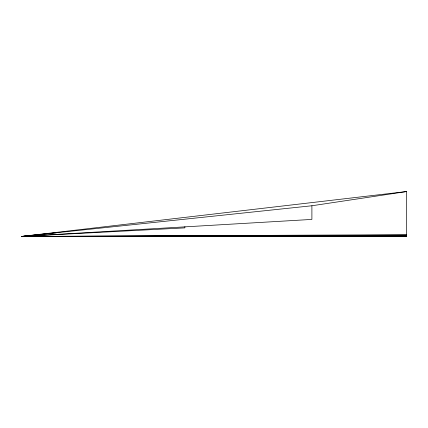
<?xml version="1.0" encoding="UTF-8"?>
<svg xmlns="http://www.w3.org/2000/svg" width="428" height="428" viewBox="0 0 428 428"><rect width="100%" height="100%" fill="white"/><g stroke="black" fill="none" stroke-linecap="round" stroke-linejoin="round"><path stroke-width="0.64" d="M406.6 236.224L21.4 236.454L311.9 205.761L406.6 191.546L406.6 236.454L21.4 236.454L406.6 191.546M21.716 236.433L56.271 232.779M30.078 235.914L21.4 236.454L406.6 235.951M30.062 235.994L21.4 236.454L406.6 235.593M406.6 234.71L21.4 236.454L311.9 219.42L311.9 205.761M406.6 235.17L21.4 236.454L184.875 227.883L184.875 226.642"/></g></svg>
